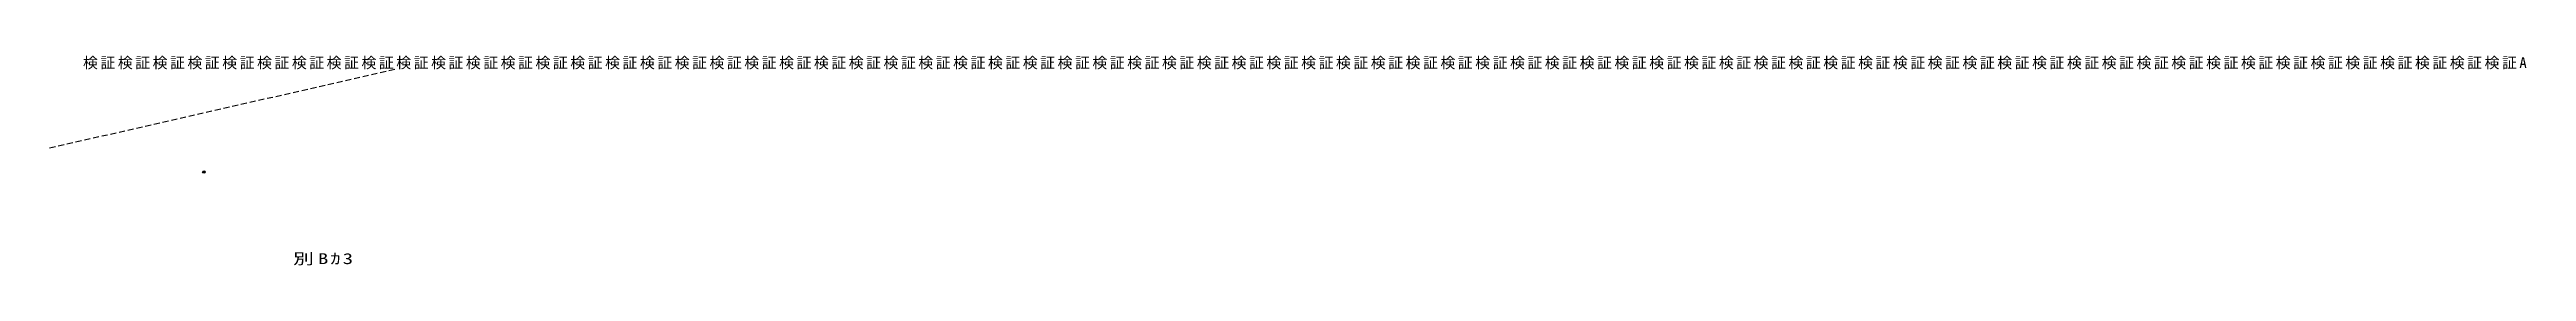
# Model space of a CAD drawing. Units: millimetres on the paper. Extents: x -30 to 469, y -22 to 21.
import ezdxf

# ---------------------------------------------------------------- set-up
doc = ezdxf.new("R2010")
doc.units = ezdxf.units.MM
doc.header["$PDMODE"] = 32
doc.header["$PDSIZE"] = 0.5
doc.linetypes.add('DASHED1', pattern=[1.8, 1.2, -0.6])
for name, color, linetype in [('0-0_0', 3, 'DASHED1'), ('4-9', 4, 'Continuous'), ('6-7', 4, 'Continuous')]:
    doc.layers.add(name, color=color, linetype=linetype)
doc.styles.add('ＭＳ ゴシック', font='')
doc.styles.get('ＭＳ ゴシック').set_extended_font_data('MS Gothic')

msp = doc.modelspace()

# ---------------------------------------------------------------- linework, layer by layer
at = {"layer": '0-0_0'}
msp.add_line((-30, 2), (40, 18), dxfattribs=at)
at = {"layer": '4-9'}
msp.add_point((1.125, -2.875), dxfattribs=at)

# ---------------------------------------------------------------- texts
at = {"layer": '0-0_0', "color": 4, "insert": (19.125, -21.75), "char_height": 2.199, "attachment_point": 7, "style": 'ＭＳ ゴシック'}
msp.add_mtext('\\T1.19;\\W1.4;別Bｶ3', dxfattribs=at)
at = {"layer": '6-7', "insert": (-23.25, 17.875), "char_height": 2.199, "attachment_point": 7, "style": 'ＭＳ ゴシック'}
msp.add_mtext('\\T1.17;検証検証検証検証検証検証検証検証検証検証検証検証検証検証検証検証検証検証検証検証検証検証検証検証検証検証検証検証検証検証検証検証検証検証検証検証検証検証検証検証検証検証検証検証検証検証検証検証検証検証検証検証検証検証検証検証検証検証検証検証検証検証検証検証検証検証検証検証検証検証A', dxfattribs=at)

doc.saveas('drawing.dxf')
